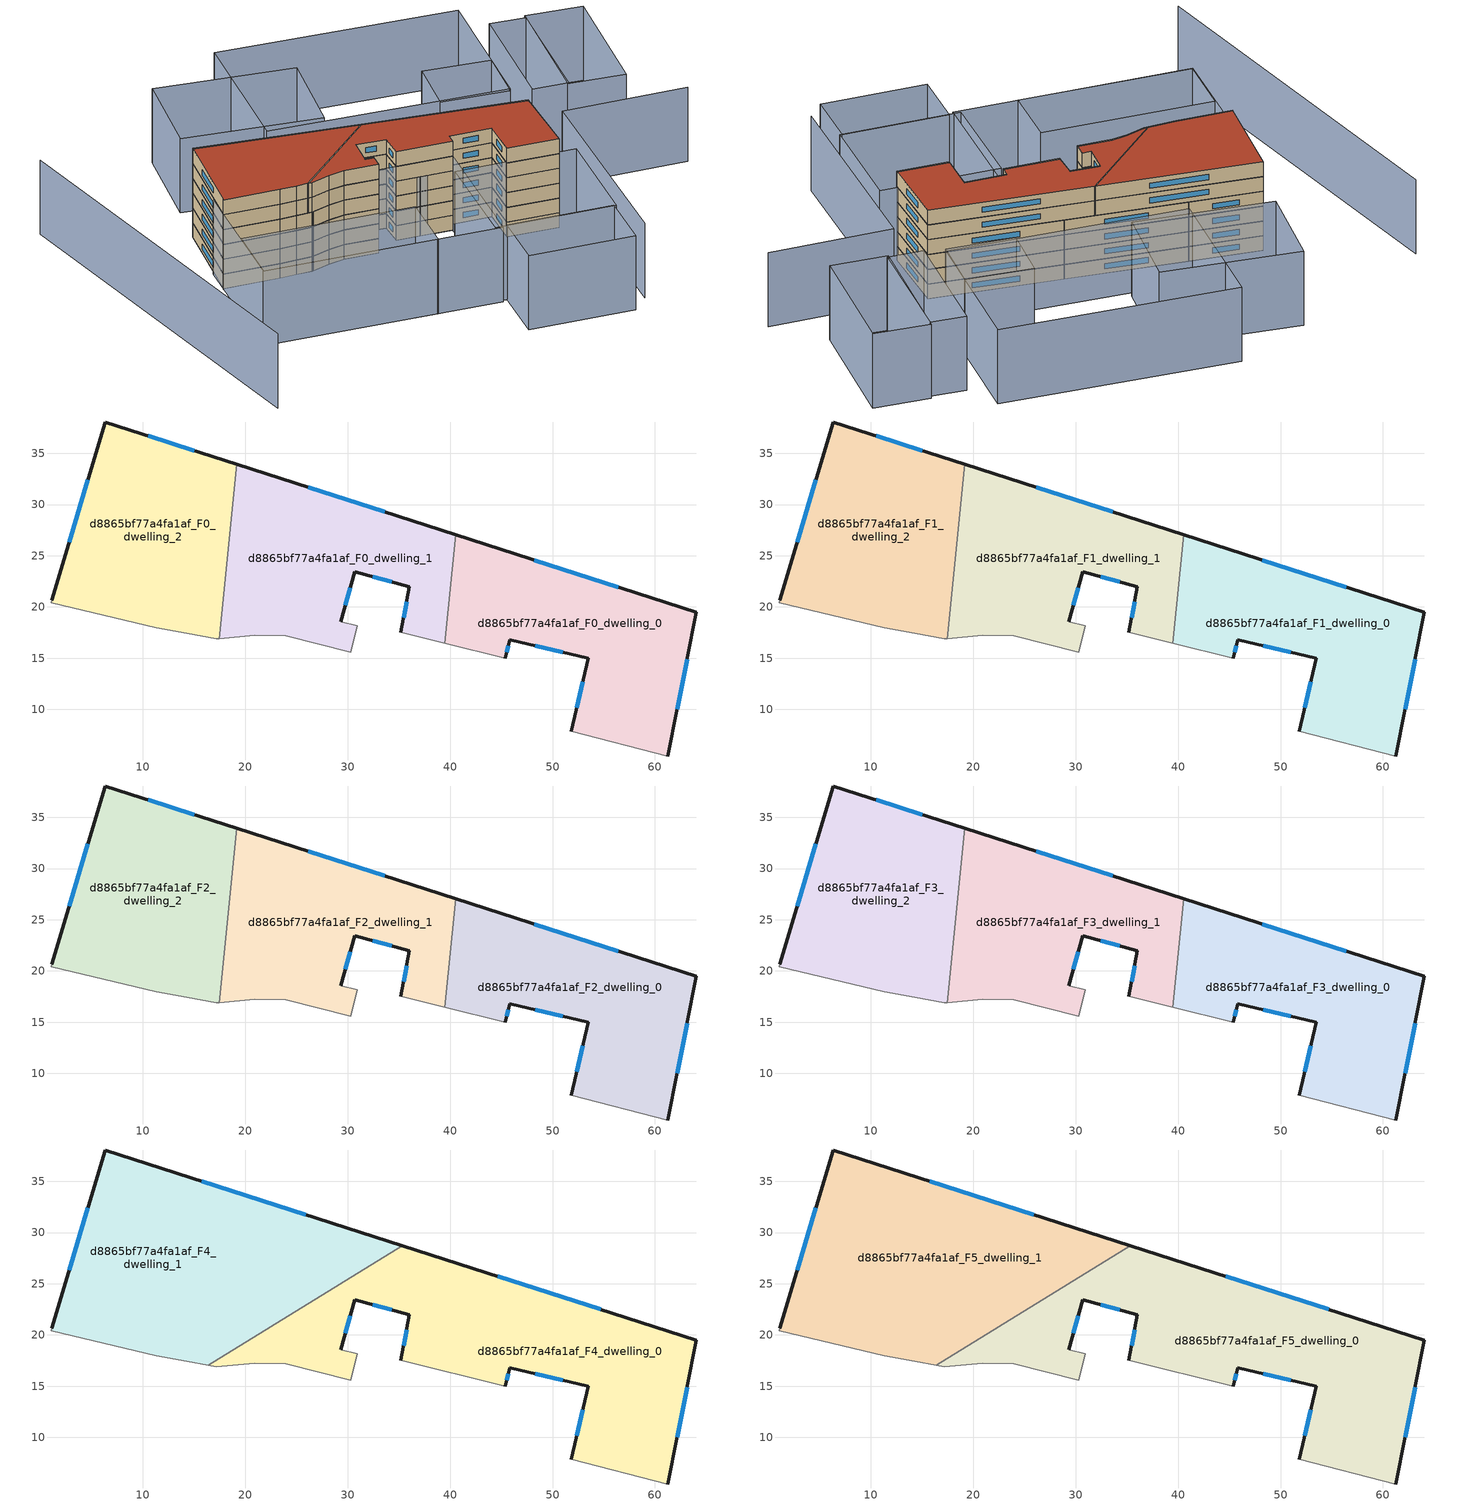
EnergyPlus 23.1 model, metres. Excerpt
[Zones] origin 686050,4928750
d8865bf77a4fa1af_F0_dwelling_0
 floor ground (EU_floor_Construction): 61.25,5.44 64.05,19.48 40.56,27.04 39.49,16.45 45.36,15 45.83,16.81 53.5,15 51.81,7.85 z0
 wall outside (EU_wall_Construction): 51.81,7.85 53.5,15 45.83,16.81 45.36,15 / 40.56,27.04 64.05,19.48 61.25,5.44 z0:3
 wall adiabatic (EU_wall_Construction): 45.36,15 39.49,16.45 / 61.25,5.44 51.81,7.85 z0:3
 wall to d8865bf77a4fa1af_F0_dwelling_1 (EU_wall_Construction): 39.49,16.45 40.56,27.04 z0:3
 window (EU_Window_Construction): 52.36,10.18 52.95,12.68 / 51.01,15.59 48.33,16.22 / 45.68,16.22 45.51,15.59 / 48.2,24.58 56.41,21.94 / 63.14,14.92 62.16,10.01 z0.98:2.02
d8865bf77a4fa1af_F0_dwelling_1
 floor ground (EU_floor_Construction): 39.49,16.45 40.56,27.04 19.17,33.93 17.44,16.9 20.89,17.24 23.96,17.2 30.29,15.59 30.92,18.14 29.32,18.56 30.69,23.44 36.01,21.95 35.18,17.51 z0
 wall outside (EU_wall_Construction): 19.17,33.93 40.56,27.04 / 35.18,17.51 36.01,21.95 30.69,23.44 29.32,18.56 z0:3
 wall adiabatic (EU_wall_Construction): 29.32,18.56 30.92,18.14 30.29,15.59 23.96,17.2 20.89,17.24 17.44,16.9 / 39.49,16.45 35.18,17.51 z0:3
 wall to d8865bf77a4fa1af_F0_dwelling_2 (EU_wall_Construction): 17.44,16.9 19.17,33.93 z0:3
 window (EU_Window_Construction): 26.12,31.69 33.6,29.28 / 35.45,18.96 35.74,20.51 / 34.28,22.44 32.42,22.96 / 30.25,21.86 29.77,20.15 z0.98:2.02
d8865bf77a4fa1af_F0_dwelling_2
 floor ground (EU_floor_Construction): 17.44,16.9 19.17,33.93 6.31,38.06 1.09,20.67 1.02,20.43 11.29,17.95 14.25,17.41 17.17,16.87 z0
 wall outside (EU_wall_Construction): 1.09,20.67 6.31,38.06 19.17,33.93 z0:3
 wall adiabatic (EU_wall_Construction): 17.44,16.9 17.17,16.87 14.25,17.41 11.29,17.95 1.02,20.43 1.09,20.67 z0:3
 window (EU_Window_Construction): 2.79,26.33 4.61,32.41 / 10.49,36.72 14.99,35.27 z0.98:2.02
d8865bf77a4fa1af_F1_dwelling_0
 floor to d8865bf77a4fa1af_F0_dwelling_0 (EU_floor_Construction): 61.25,5.44 64.05,19.48 40.56,27.04 39.49,16.45 45.36,15 45.83,16.81 53.5,15 51.81,7.85 z3
 wall outside (EU_wall_Construction): 51.81,7.85 53.5,15 45.83,16.81 45.36,15 / 40.56,27.04 64.05,19.48 61.25,5.44 z3:6
 wall adiabatic (EU_wall_Construction): 45.36,15 39.49,16.45 / 61.25,5.44 51.81,7.85 z3:6
 wall to d8865bf77a4fa1af_F1_dwelling_1 (EU_wall_Construction): 39.49,16.45 40.56,27.04 z3:6
 window (EU_Window_Construction): 52.36,10.18 52.95,12.68 / 51.01,15.59 48.33,16.22 / 45.68,16.22 45.51,15.59 / 48.2,24.58 56.41,21.94 / 63.14,14.92 62.16,10.01 z3.98:5.02
d8865bf77a4fa1af_F1_dwelling_1
 floor to d8865bf77a4fa1af_F0_dwelling_1 (EU_floor_Construction): 39.49,16.45 40.56,27.04 19.17,33.93 17.44,16.9 20.89,17.24 23.96,17.2 30.29,15.59 30.92,18.14 29.32,18.56 30.69,23.44 36.01,21.95 35.18,17.51 z3
 wall outside (EU_wall_Construction): 19.17,33.93 40.56,27.04 / 35.18,17.51 36.01,21.95 30.69,23.44 29.32,18.56 z3:6
 wall adiabatic (EU_wall_Construction): 29.32,18.56 30.92,18.14 30.29,15.59 23.96,17.2 20.89,17.24 17.44,16.9 / 39.49,16.45 35.18,17.51 z3:6
 wall to d8865bf77a4fa1af_F1_dwelling_2 (EU_wall_Construction): 17.44,16.9 19.17,33.93 z3:6
 window (EU_Window_Construction): 26.12,31.69 33.6,29.28 / 35.45,18.96 35.74,20.51 / 34.28,22.44 32.42,22.96 / 30.25,21.86 29.77,20.15 z3.98:5.02
d8865bf77a4fa1af_F1_dwelling_2
 floor to d8865bf77a4fa1af_F0_dwelling_2 (EU_floor_Construction): 17.44,16.9 19.17,33.93 6.31,38.06 1.09,20.67 1.02,20.43 11.29,17.95 14.25,17.41 17.17,16.87 z3
 wall outside (EU_wall_Construction): 1.09,20.67 6.31,38.06 19.17,33.93 z3:6
 wall adiabatic (EU_wall_Construction): 17.44,16.9 17.17,16.87 14.25,17.41 11.29,17.95 1.02,20.43 1.09,20.67 z3:6
 window (EU_Window_Construction): 2.79,26.33 4.61,32.41 / 10.49,36.72 14.99,35.27 z3.98:5.02
d8865bf77a4fa1af_F2_dwelling_0
 floor to d8865bf77a4fa1af_F1_dwelling_0 (EU_floor_Construction): 61.25,5.44 64.05,19.48 40.56,27.04 39.49,16.45 45.36,15 45.83,16.81 53.5,15 51.81,7.85 z6
 wall outside (EU_wall_Construction): 51.81,7.85 53.5,15 45.83,16.81 45.36,15 / 40.56,27.04 64.05,19.48 61.25,5.44 z6:9
 wall adiabatic (EU_wall_Construction): 45.36,15 39.49,16.45 / 61.25,5.44 51.81,7.85 z6:9
 wall to d8865bf77a4fa1af_F2_dwelling_1 (EU_wall_Construction): 39.49,16.45 40.56,27.04 z6:9
 window (EU_Window_Construction): 52.36,10.18 52.95,12.68 / 51.01,15.59 48.33,16.22 / 45.68,16.22 45.51,15.59 / 48.2,24.58 56.41,21.94 / 63.14,14.92 62.16,10.01 z6.98:8.02
d8865bf77a4fa1af_F2_dwelling_1
 floor to d8865bf77a4fa1af_F1_dwelling_1 (EU_floor_Construction): 39.49,16.45 40.56,27.04 19.17,33.93 17.44,16.9 20.89,17.24 23.96,17.2 30.29,15.59 30.92,18.14 29.32,18.56 30.69,23.44 36.01,21.95 35.18,17.51 z6
 wall outside (EU_wall_Construction): 19.17,33.93 40.56,27.04 / 35.18,17.51 36.01,21.95 30.69,23.44 29.32,18.56 z6:9
 wall adiabatic (EU_wall_Construction): 29.32,18.56 30.92,18.14 30.29,15.59 23.96,17.2 20.89,17.24 17.44,16.9 / 39.49,16.45 35.18,17.51 z6:9
 wall to d8865bf77a4fa1af_F2_dwelling_2 (EU_wall_Construction): 17.44,16.9 19.17,33.93 z6:9
 window (EU_Window_Construction): 26.12,31.69 33.6,29.28 / 35.45,18.96 35.74,20.51 / 34.28,22.44 32.42,22.96 / 30.25,21.86 29.77,20.15 z6.98:8.02
d8865bf77a4fa1af_F2_dwelling_2
 floor to d8865bf77a4fa1af_F1_dwelling_2 (EU_floor_Construction): 17.44,16.9 19.17,33.93 6.31,38.06 1.09,20.67 1.02,20.43 11.29,17.95 14.25,17.41 17.17,16.87 z6
 wall outside (EU_wall_Construction): 1.09,20.67 6.31,38.06 19.17,33.93 z6:9
 wall adiabatic (EU_wall_Construction): 17.44,16.9 17.17,16.87 14.25,17.41 11.29,17.95 1.02,20.43 1.09,20.67 z6:9
 window (EU_Window_Construction): 2.79,26.33 4.61,32.41 / 10.49,36.72 14.99,35.27 z6.98:8.02
d8865bf77a4fa1af_F3_dwelling_0
 floor to d8865bf77a4fa1af_F2_dwelling_0 (EU_floor_Construction): 61.25,5.44 64.05,19.48 40.56,27.04 39.49,16.45 45.36,15 45.83,16.81 53.5,15 51.81,7.85 z9
 wall outside (EU_wall_Construction): 51.81,7.85 53.5,15 45.83,16.81 45.36,15 / 40.56,27.04 64.05,19.48 61.25,5.44 z9:12
 wall adiabatic (EU_wall_Construction): 45.36,15 39.49,16.45 / 61.25,5.44 51.81,7.85 z9:12
 wall to d8865bf77a4fa1af_F3_dwelling_1 (EU_wall_Construction): 39.49,16.45 40.56,27.04 z9:12
 window (EU_Window_Construction): 52.36,10.18 52.95,12.68 / 51.01,15.59 48.33,16.22 / 45.68,16.22 45.51,15.59 / 48.2,24.58 56.41,21.94 / 63.14,14.92 62.16,10.01 z9.98:11.02
d8865bf77a4fa1af_F3_dwelling_1
 floor to d8865bf77a4fa1af_F2_dwelling_1 (EU_floor_Construction): 39.49,16.45 40.56,27.04 19.17,33.93 17.44,16.9 20.89,17.24 23.96,17.2 30.29,15.59 30.92,18.14 29.32,18.56 30.69,23.44 36.01,21.95 35.18,17.51 z9
 wall outside (EU_wall_Construction): 19.17,33.93 40.56,27.04 / 35.18,17.51 36.01,21.95 30.69,23.44 29.32,18.56 z9:12
 wall adiabatic (EU_wall_Construction): 29.32,18.56 30.92,18.14 30.29,15.59 23.96,17.2 20.89,17.24 17.44,16.9 / 39.49,16.45 35.18,17.51 z9:12
 wall to d8865bf77a4fa1af_F3_dwelling_2 (EU_wall_Construction): 17.44,16.9 19.17,33.93 z9:12
 window (EU_Window_Construction): 26.12,31.69 33.6,29.28 / 35.45,18.96 35.74,20.51 / 34.28,22.44 32.42,22.96 / 30.25,21.86 29.77,20.15 z9.98:11.02
d8865bf77a4fa1af_F3_dwelling_2
 floor to d8865bf77a4fa1af_F2_dwelling_2 (EU_floor_Construction): 17.44,16.9 19.17,33.93 6.31,38.06 1.09,20.67 1.02,20.43 11.29,17.95 14.25,17.41 17.17,16.87 z9
 wall outside (EU_wall_Construction): 1.09,20.67 6.31,38.06 19.17,33.93 z9:12
 wall adiabatic (EU_wall_Construction): 17.44,16.9 17.17,16.87 14.25,17.41 11.29,17.95 1.02,20.43 1.09,20.67 z9:12
 window (EU_Window_Construction): 2.79,26.33 4.61,32.41 / 10.49,36.72 14.99,35.27 z9.98:11.02
d8865bf77a4fa1af_F4_dwelling_0
 floor to d8865bf77a4fa1af_F3_dwelling_0 (EU_floor_Construction): 61.25,5.44 64.05,19.48 40.56,27.04 39.49,16.45 45.36,15 45.83,16.81 53.5,15 51.81,7.85 z12
 floor to d8865bf77a4fa1af_F3_dwelling_1 (EU_floor_Construction): 39.49,16.45 40.56,27.04 35.33,28.72 17.53,17.72 17.44,16.9 20.89,17.24 23.96,17.2 30.29,15.59 30.92,18.14 29.32,18.56 30.69,23.44 36.01,21.95 35.18,17.51 z12
 floor to d8865bf77a4fa1af_F3_dwelling_2 (EU_floor_Construction): 17.44,16.9 17.53,17.72 16.39,17.02 17.17,16.87 z12
 wall outside (EU_wall_Construction): 35.33,28.72 64.05,19.48 61.25,5.44 / 51.81,7.85 53.5,15 45.83,16.81 45.36,15 / 35.18,17.51 36.01,21.95 30.69,23.44 29.32,18.56 z12:15
 wall adiabatic (EU_wall_Construction): 61.25,5.44 51.81,7.85 / 45.36,15 35.18,17.51 / 29.32,18.56 30.92,18.14 30.29,15.59 23.96,17.2 20.89,17.24 17.17,16.87 16.39,17.02 z12:15
 wall to d8865bf77a4fa1af_F4_dwelling_1 (EU_wall_Construction): 16.39,17.02 35.33,28.72 z12:15
 window (EU_Window_Construction): 44.67,25.72 54.71,22.49 / 63.14,14.92 62.16,10.01 / 52.36,10.18 52.95,12.68 / 51.01,15.59 48.33,16.22 / 45.68,16.22 45.51,15.59 / 35.45,18.96 35.74,20.51 / 34.28,22.44 32.42,22.96 / 30.25,21.86 29.77,20.15 z12.98:14.02
d8865bf77a4fa1af_F4_dwelling_1
 floor to d8865bf77a4fa1af_F3_dwelling_1 (EU_floor_Construction): 35.33,28.72 19.17,33.93 17.53,17.72 z12
 floor to d8865bf77a4fa1af_F3_dwelling_2 (EU_floor_Construction): 17.53,17.72 19.17,33.93 6.31,38.06 1.09,20.67 1.02,20.43 11.29,17.95 14.25,17.41 16.39,17.02 z12
 wall outside (EU_wall_Construction): 1.09,20.67 6.31,38.06 35.33,28.72 z12:15
 wall adiabatic (EU_wall_Construction): 16.39,17.02 14.25,17.41 11.29,17.95 1.02,20.43 1.09,20.67 z12:15
 window (EU_Window_Construction): 2.79,26.33 4.61,32.41 / 15.75,35.03 25.89,31.76 z12.98:14.02
d8865bf77a4fa1af_F5_dwelling_0
 floor to d8865bf77a4fa1af_F4_dwelling_0 (EU_floor_Construction): 61.25,5.44 64.05,19.48 35.33,28.72 16.39,17.02 17.17,16.87 20.89,17.24 23.96,17.2 30.29,15.59 30.92,18.14 29.32,18.56 30.69,23.44 36.01,21.95 35.18,17.51 45.36,15 45.83,16.81 53.5,15 51.81,7.85 z15
 wall outside (EU_wall_Construction): 35.33,28.72 64.05,19.48 61.25,5.44 / 51.81,7.85 53.5,15 45.83,16.81 45.36,15 / 35.18,17.51 36.01,21.95 30.69,23.44 29.32,18.56 z15:18
 wall adiabatic (EU_wall_Construction): 61.25,5.44 51.81,7.85 / 45.36,15 35.18,17.51 / 29.32,18.56 30.92,18.14 30.29,15.59 23.96,17.2 20.89,17.24 17.17,16.87 16.39,17.02 z15:18
 wall to d8865bf77a4fa1af_F5_dwelling_1 (EU_wall_Construction): 16.39,17.02 35.33,28.72 z15:18
 window (EU_Window_Construction): 44.67,25.72 54.71,22.49 / 63.14,14.92 62.16,10.01 / 52.36,10.18 52.95,12.68 / 51.01,15.59 48.33,16.22 / 45.68,16.22 45.51,15.59 / 35.45,18.96 35.74,20.51 / 34.28,22.44 32.42,22.96 / 30.25,21.86 29.77,20.15 z15.98:17.02
 roof outside (EU_roof_Construction): 64.05,19.48 61.25,5.44 51.81,7.85 53.5,15 45.83,16.81 45.36,15 35.18,17.51 36.01,21.95 30.69,23.44 29.32,18.56 30.92,18.14 30.29,15.59 23.96,17.2 20.89,17.24 17.17,16.87 16.39,17.02 35.33,28.72 z18
d8865bf77a4fa1af_F5_dwelling_1
 floor to d8865bf77a4fa1af_F4_dwelling_1 (EU_floor_Construction): 35.33,28.72 6.31,38.06 1.09,20.67 1.02,20.43 11.29,17.95 14.25,17.41 16.39,17.02 z15
 wall outside (EU_wall_Construction): 1.09,20.67 6.31,38.06 35.33,28.72 z15:18
 wall adiabatic (EU_wall_Construction): 16.39,17.02 14.25,17.41 11.29,17.95 1.02,20.43 1.09,20.67 z15:18
 window (EU_Window_Construction): 2.79,26.33 4.61,32.41 / 15.75,35.03 25.89,31.76 z15.98:17.02
 roof outside (EU_roof_Construction): 35.33,28.72 16.39,17.02 14.25,17.41 11.29,17.95 1.02,20.43 1.09,20.67 6.31,38.06 z18
shading: 60.44,-22.58 69.62,17.19 / 69.62,17.19 92.35,11.95 / -15.11,53.66 -13.53,-18.51 / 40.14,-9.7 59.41,-14.38 / 59.41,-14.38 56.79,-25.17 / 56.79,-25.17 37.52,-20.49 / 37.52,-20.49 40.14,-9.7 / 37.93,-9.35 42.72,10.47 / 42.72,10.47 64.57,5.19 / 64.57,5.19 59.78,-14.63 / 59.78,-14.63 37.93,-9.35 / 27.51,-7.17 -3.72,0.6 / -3.72,0.6 -0.89,11.98 / -0.89,11.98 30.34,4.22 / 30.34,4.22 27.51,-7.17 / 2.3,25.62 45.36,15 / 45.36,15 39.19,-10.04 / 39.19,-10.04 -3.88,0.57 / -3.88,0.57 2.3,25.62 / 69.02,38.47 65.98,28 / 65.98,28 53.76,31.55 / 53.76,31.55 56.8,42.02 / 56.8,42.02 69.02,38.47 / 82.08,47.27 75.99,24.62 / 75.99,24.62 69.5,26.36 / 69.5,26.36 75.6,49.01 / 75.6,49.01 82.08,47.27 / 30.35,67.35 73.63,55.9 / 73.63,55.9 66.42,28.62 / 66.42,28.62 23.13,40.07 / 23.13,40.07 30.35,67.35 / 34.02,38.3 9.19,46.2 / 9.19,46.2 14.55,63.04 / 14.55,63.04 39.38,55.14 / 39.38,55.14 34.02,38.3 / 75.58,24.42 82.24,47.94 / 82.24,47.94 92.55,45.02 / 92.55,45.02 85.89,21.5 / 85.89,21.5 75.58,24.42 z0:15
[Building]
EU S2 Campaign: North Axis=0; Terrain=City; Solar Distribution=FullExterior
[Site:Location]
Bologna: Latitude=44.5; Longitude=11.25; Time Zone=1; Elevation=37
[SizingPeriod:WeatherFileDays]
AnnualSizingPeriod: Begin Month=1; Begin Day of Month=1; End Month=12; End Day of Month=31; Day of Week for Start Day=Monday; Use Weather File Daylight Saving Period=No; Use Weather File Rain and Snow Indicators=No
[MATERIAL]
EU_InternalMass_Material: Roughness=MediumRough; Thickness=0.1; Conductivity=1; Density=1800; Specific Heat=900; Thermal Absorptance=0.9; Solar Absorptance=0.7; Visible Absorptance=0.7
[MATERIAL:NOMASS] Roughness=MediumRough; Thermal Absorptance=0.9; Solar Absorptance=0.7; Visible Absorptance=0.7
Name | Thermal Resistance
EU_wall_NoMass | 0.905828
EU_roof_NoMass | 0.37593
EU_floor_NoMass | 0.67114
[WINDOWMATERIAL:SIMPLEGLAZINGSYSTEM]
EU_Window_SimpleGlazing: UFactor=4.52486; Solar Heat Gain Coefficient=0.85; Visible Transmittance=0.85
[CONSTRUCTION]
EU_wall_Construction: EU_wall_NoMass
EU_roof_Construction: EU_roof_NoMass
EU_floor_Construction: EU_floor_NoMass
EU_InternalMass_Construction: EU_InternalMass_Material
EU_Window_Construction: EU_Window_SimpleGlazing
[ZONE] Type=1; Multiplier=1; Ceiling Height=autocalculate; Floor Area=autocalculate; Part of Total Floor Area=Yes
Name | Volume
d8865bf77a4fa1af_F0_dwelling_0; d8865bf77a4fa1af_F1_dwelling_0; d8865bf77a4fa1af_F2_dwelling_0; d8865bf77a4fa1af_F3_dwelling_0 | 808.637
d8865bf77a4fa1af_F4_dwelling_0; d8865bf77a4fa1af_F5_dwelling_0 | 1213
d8865bf77a4fa1af_F0_dwelling_1; d8865bf77a4fa1af_F1_dwelling_1; d8865bf77a4fa1af_F2_dwelling_1; d8865bf77a4fa1af_F3_dwelling_1 | 808.663
d8865bf77a4fa1af_F4_dwelling_1; d8865bf77a4fa1af_F5_dwelling_1 | 1213.05
d8865bf77a4fa1af_F0_dwelling_2; d8865bf77a4fa1af_F1_dwelling_2; d8865bf77a4fa1af_F2_dwelling_2; d8865bf77a4fa1af_F3_dwelling_2 | 808.665
[INTERNALMASS] Construction=EU_InternalMass_Construction
Name | Zone or ZoneList | Surface Area
d8865bf77a4fa1af_F0_dwelling_0_EU_InternalMass | d8865bf77a4fa1af_F0_dwelling_0 | 269.545
d8865bf77a4fa1af_F0_dwelling_1_EU_InternalMass | d8865bf77a4fa1af_F0_dwelling_1 | 269.554
d8865bf77a4fa1af_F0_dwelling_2_EU_InternalMass | d8865bf77a4fa1af_F0_dwelling_2 | 269.555
d8865bf77a4fa1af_F1_dwelling_0_EU_InternalMass | d8865bf77a4fa1af_F1_dwelling_0 | 269.545
d8865bf77a4fa1af_F1_dwelling_1_EU_InternalMass | d8865bf77a4fa1af_F1_dwelling_1 | 269.554
d8865bf77a4fa1af_F1_dwelling_2_EU_InternalMass | d8865bf77a4fa1af_F1_dwelling_2 | 269.555
d8865bf77a4fa1af_F2_dwelling_0_EU_InternalMass | d8865bf77a4fa1af_F2_dwelling_0 | 269.545
d8865bf77a4fa1af_F2_dwelling_1_EU_InternalMass | d8865bf77a4fa1af_F2_dwelling_1 | 269.554
d8865bf77a4fa1af_F2_dwelling_2_EU_InternalMass | d8865bf77a4fa1af_F2_dwelling_2 | 269.555
d8865bf77a4fa1af_F3_dwelling_0_EU_InternalMass | d8865bf77a4fa1af_F3_dwelling_0 | 269.545
d8865bf77a4fa1af_F3_dwelling_1_EU_InternalMass | d8865bf77a4fa1af_F3_dwelling_1 | 269.554
d8865bf77a4fa1af_F3_dwelling_2_EU_InternalMass | d8865bf77a4fa1af_F3_dwelling_2 | 269.555
d8865bf77a4fa1af_F4_dwelling_0_EU_InternalMass | d8865bf77a4fa1af_F4_dwelling_0 | 404.331
d8865bf77a4fa1af_F4_dwelling_1_EU_InternalMass | d8865bf77a4fa1af_F4_dwelling_1 | 404.349
d8865bf77a4fa1af_F5_dwelling_0_EU_InternalMass | d8865bf77a4fa1af_F5_dwelling_0 | 404.331
d8865bf77a4fa1af_F5_dwelling_1_EU_InternalMass | d8865bf77a4fa1af_F5_dwelling_1 | 404.349
[OTHEREQUIPMENT] Fuel Type=Electricity; Design Level Calculation Method=Watts/Area; Power per Zone Floor Area=1; Fraction Latent=0; Fraction Radiant=0; Fraction Lost=0; Carbon Dioxide Generation Rate=0; EndUse Subcategory=EU_Step8_InternalGains
Name | Zone or ZoneList or Space or SpaceList | Schedule
EU_Step8_InternalGain_d8865bf77a4fa1af_F0_dwelling_0_f000 | d8865bf77a4fa1af_F0_dwelling_0 | EU_Step8_GainSchedule_d8865bf77a4fa1af_F0_dwelling_0_f000
EU_Step8_InternalGain_d8865bf77a4fa1af_F0_dwelling_1_f000 | d8865bf77a4fa1af_F0_dwelling_1 | EU_Step8_GainSchedule_d8865bf77a4fa1af_F0_dwelling_1_f000
EU_Step8_InternalGain_d8865bf77a4fa1af_F0_dwelling_2_f000 | d8865bf77a4fa1af_F0_dwelling_2 | EU_Step8_GainSchedule_d8865bf77a4fa1af_F0_dwelling_2_f000
EU_Step8_InternalGain_d8865bf77a4fa1af_F1_dwelling_0_f000 | d8865bf77a4fa1af_F1_dwelling_0 | EU_Step8_GainSchedule_d8865bf77a4fa1af_F1_dwelling_0_f000
EU_Step8_InternalGain_d8865bf77a4fa1af_F1_dwelling_1_f000 | d8865bf77a4fa1af_F1_dwelling_1 | EU_Step8_GainSchedule_d8865bf77a4fa1af_F1_dwelling_1_f000
EU_Step8_InternalGain_d8865bf77a4fa1af_F1_dwelling_2_f000 | d8865bf77a4fa1af_F1_dwelling_2 | EU_Step8_GainSchedule_d8865bf77a4fa1af_F1_dwelling_2_f000
EU_Step8_InternalGain_d8865bf77a4fa1af_F2_dwelling_0_f000 | d8865bf77a4fa1af_F2_dwelling_0 | EU_Step8_GainSchedule_d8865bf77a4fa1af_F2_dwelling_0_f000
EU_Step8_InternalGain_d8865bf77a4fa1af_F2_dwelling_1_f000 | d8865bf77a4fa1af_F2_dwelling_1 | EU_Step8_GainSchedule_d8865bf77a4fa1af_F2_dwelling_1_f000
EU_Step8_InternalGain_d8865bf77a4fa1af_F2_dwelling_2_f000 | d8865bf77a4fa1af_F2_dwelling_2 | EU_Step8_GainSchedule_d8865bf77a4fa1af_F2_dwelling_2_f000
EU_Step8_InternalGain_d8865bf77a4fa1af_F3_dwelling_0_f000 | d8865bf77a4fa1af_F3_dwelling_0 | EU_Step8_GainSchedule_d8865bf77a4fa1af_F3_dwelling_0_f000
EU_Step8_InternalGain_d8865bf77a4fa1af_F3_dwelling_1_f000 | d8865bf77a4fa1af_F3_dwelling_1 | EU_Step8_GainSchedule_d8865bf77a4fa1af_F3_dwelling_1_f000
EU_Step8_InternalGain_d8865bf77a4fa1af_F3_dwelling_2_f000 | d8865bf77a4fa1af_F3_dwelling_2 | EU_Step8_GainSchedule_d8865bf77a4fa1af_F3_dwelling_2_f000
EU_Step8_InternalGain_d8865bf77a4fa1af_F4_dwelling_0_f000 | d8865bf77a4fa1af_F4_dwelling_0 | EU_Step8_GainSchedule_d8865bf77a4fa1af_F4_dwelling_0_f000
EU_Step8_InternalGain_d8865bf77a4fa1af_F4_dwelling_1_f000 | d8865bf77a4fa1af_F4_dwelling_1 | EU_Step8_GainSchedule_d8865bf77a4fa1af_F4_dwelling_1_f000
EU_Step8_InternalGain_d8865bf77a4fa1af_F5_dwelling_0_f000 | d8865bf77a4fa1af_F5_dwelling_0 | EU_Step8_GainSchedule_d8865bf77a4fa1af_F5_dwelling_0_f000
EU_Step8_InternalGain_d8865bf77a4fa1af_F5_dwelling_1_f000 | d8865bf77a4fa1af_F5_dwelling_1 | EU_Step8_GainSchedule_d8865bf77a4fa1af_F5_dwelling_1_f000
[ZONEVENTILATION:DESIGNFLOWRATE] Schedule=EU_AlwaysOn; Design Flow Rate Calculation Method=AirChanges/Hour; Air Changes per Hour=0.73129; Ventilation Type=Natural; Fan Pressure Rise=0; Fan Total Efficiency=1; Constant Term Coefficient=1; Temperature Term Coefficient=0; Velocity Term Coefficient=0; Velocity Squared Term Coefficient=0; Minimum Indoor Temperature=-100; Maximum Indoor Temperature=100; Delta Temperature=-100; Minimum Outdoor Temperature=-100; Maximum Outdoor Temperature=100; Maximum Wind Speed=40
Name | Zone or ZoneList or Space or SpaceList
EU_ConstantAir_d8865bf77a4fa1af_F0_dwelling_0 | d8865bf77a4fa1af_F0_dwelling_0
EU_ConstantAir_d8865bf77a4fa1af_F0_dwelling_1 | d8865bf77a4fa1af_F0_dwelling_1
EU_ConstantAir_d8865bf77a4fa1af_F0_dwelling_2 | d8865bf77a4fa1af_F0_dwelling_2
EU_ConstantAir_d8865bf77a4fa1af_F1_dwelling_0 | d8865bf77a4fa1af_F1_dwelling_0
EU_ConstantAir_d8865bf77a4fa1af_F1_dwelling_1 | d8865bf77a4fa1af_F1_dwelling_1
EU_ConstantAir_d8865bf77a4fa1af_F1_dwelling_2 | d8865bf77a4fa1af_F1_dwelling_2
EU_ConstantAir_d8865bf77a4fa1af_F2_dwelling_0 | d8865bf77a4fa1af_F2_dwelling_0
EU_ConstantAir_d8865bf77a4fa1af_F2_dwelling_1 | d8865bf77a4fa1af_F2_dwelling_1
EU_ConstantAir_d8865bf77a4fa1af_F2_dwelling_2 | d8865bf77a4fa1af_F2_dwelling_2
EU_ConstantAir_d8865bf77a4fa1af_F3_dwelling_0 | d8865bf77a4fa1af_F3_dwelling_0
EU_ConstantAir_d8865bf77a4fa1af_F3_dwelling_1 | d8865bf77a4fa1af_F3_dwelling_1
EU_ConstantAir_d8865bf77a4fa1af_F3_dwelling_2 | d8865bf77a4fa1af_F3_dwelling_2
EU_ConstantAir_d8865bf77a4fa1af_F4_dwelling_0 | d8865bf77a4fa1af_F4_dwelling_0
EU_ConstantAir_d8865bf77a4fa1af_F4_dwelling_1 | d8865bf77a4fa1af_F4_dwelling_1
EU_ConstantAir_d8865bf77a4fa1af_F5_dwelling_0 | d8865bf77a4fa1af_F5_dwelling_0
EU_ConstantAir_d8865bf77a4fa1af_F5_dwelling_1 | d8865bf77a4fa1af_F5_dwelling_1
[HVACTEMPLATE:THERMOSTAT] Constant Heating Setpoint=20; Constant Cooling Setpoint=50
EU_HeatOnly_d8865bf77a4fa1af_F0_dwelling_0; EU_HeatOnly_d8865bf77a4fa1af_F0_dwelling_1; EU_HeatOnly_d8865bf77a4fa1af_F0_dwelling_2; EU_HeatOnly_d8865bf77a4fa1af_F1_dwelling_0; EU_HeatOnly_d8865bf77a4fa1af_F1_dwelling_1; EU_HeatOnly_d8865bf77a4fa1af_F1_dwelling_2; EU_HeatOnly_d8865bf77a4fa1af_F2_dwelling_0; EU_HeatOnly_d8865bf77a4fa1af_F2_dwelling_1; EU_HeatOnly_d8865bf77a4fa1af_F2_dwelling_2; EU_HeatOnly_d8865bf77a4fa1af_F3_dwelling_0; EU_HeatOnly_d8865bf77a4fa1af_F3_dwelling_1; EU_HeatOnly_d8865bf77a4fa1af_F3_dwelling_2; EU_HeatOnly_d8865bf77a4fa1af_F4_dwelling_0; EU_HeatOnly_d8865bf77a4fa1af_F4_dwelling_1; EU_HeatOnly_d8865bf77a4fa1af_F5_dwelling_0; EU_HeatOnly_d8865bf77a4fa1af_F5_dwelling_1
[HVACTEMPLATE:ZONE:IDEALLOADSAIRSYSTEM] System Availability Schedule=EU_AlwaysOn; Maximum Heating Supply Air Temperature=50; Minimum Cooling Supply Air Temperature=13; Maximum Heating Supply Air Humidity Ratio=0.0156; Minimum Cooling Supply Air Humidity Ratio=0.0077; Heating Limit=NoLimit; Cooling Limit=NoLimit; Heating Availability Schedule=EU_AlwaysOn; Cooling Availability Schedule=EU_CoolingOff; Dehumidification Control Type=ConstantSensibleHeatRatio; Cooling Sensible Heat Ratio=0.7; Dehumidification Setpoint=60; Humidification Control Type=None; Humidification Setpoint=30; Outdoor Air Method=None; Outdoor Air Flow Rate per Person=0.00944; Outdoor Air Flow Rate per Zone Floor Area=0; Outdoor Air Flow Rate per Zone=0; Demand Controlled Ventilation Type=None; Outdoor Air Economizer Type=NoEconomizer; Heat Recovery Type=None; Sensible Heat Recovery Effectiveness=0.7; Latent Heat Recovery Effectiveness=0.65
Name | Template Thermostat
d8865bf77a4fa1af_F0_dwelling_0 | EU_HeatOnly_d8865bf77a4fa1af_F0_dwelling_0
d8865bf77a4fa1af_F0_dwelling_1 | EU_HeatOnly_d8865bf77a4fa1af_F0_dwelling_1
d8865bf77a4fa1af_F0_dwelling_2 | EU_HeatOnly_d8865bf77a4fa1af_F0_dwelling_2
d8865bf77a4fa1af_F1_dwelling_0 | EU_HeatOnly_d8865bf77a4fa1af_F1_dwelling_0
d8865bf77a4fa1af_F1_dwelling_1 | EU_HeatOnly_d8865bf77a4fa1af_F1_dwelling_1
d8865bf77a4fa1af_F1_dwelling_2 | EU_HeatOnly_d8865bf77a4fa1af_F1_dwelling_2
d8865bf77a4fa1af_F2_dwelling_0 | EU_HeatOnly_d8865bf77a4fa1af_F2_dwelling_0
d8865bf77a4fa1af_F2_dwelling_1 | EU_HeatOnly_d8865bf77a4fa1af_F2_dwelling_1
d8865bf77a4fa1af_F2_dwelling_2 | EU_HeatOnly_d8865bf77a4fa1af_F2_dwelling_2
d8865bf77a4fa1af_F3_dwelling_0 | EU_HeatOnly_d8865bf77a4fa1af_F3_dwelling_0
d8865bf77a4fa1af_F3_dwelling_1 | EU_HeatOnly_d8865bf77a4fa1af_F3_dwelling_1
d8865bf77a4fa1af_F3_dwelling_2 | EU_HeatOnly_d8865bf77a4fa1af_F3_dwelling_2
d8865bf77a4fa1af_F4_dwelling_0 | EU_HeatOnly_d8865bf77a4fa1af_F4_dwelling_0
d8865bf77a4fa1af_F4_dwelling_1 | EU_HeatOnly_d8865bf77a4fa1af_F4_dwelling_1
d8865bf77a4fa1af_F5_dwelling_0 | EU_HeatOnly_d8865bf77a4fa1af_F5_dwelling_0
d8865bf77a4fa1af_F5_dwelling_1 | EU_HeatOnly_d8865bf77a4fa1af_F5_dwelling_1
[SIZING:ZONE] Zone Cooling Design Supply Air Temperature Input Method=SupplyAirTemperature; Zone Cooling Design Supply Air Temperature=13; Zone Heating Design Supply Air Temperature Input Method=SupplyAirTemperature; Zone Heating Design Supply Air Temperature=50; Zone Cooling Design Supply Air Humidity Ratio=0.008; Zone Heating Design Supply Air Humidity Ratio=0.008; Cooling Design Air Flow Method=DesignDay; Cooling Design Air Flow Rate=0; Cooling Minimum Air Flow per Zone Floor Area=0.000762; Cooling Minimum Air Flow=0; Cooling Minimum Air Flow Fraction=0.2; Heating Design Air Flow Method=DesignDay; Heating Design Air Flow Rate=0; Heating Maximum Air Flow per Zone Floor Area=0.002032; Heating Maximum Air Flow=0.141576; Heating Maximum Air Flow Fraction=0.3; Account for Dedicated Outdoor Air System=No; Dedicated Outdoor Air System Control Strategy=NeutralSupplyAir; Dedicated Outdoor Air Low Setpoint Temperature for Design=autosize; Dedicated Outdoor Air High Setpoint Temperature for Design=autosize; Zone Load Sizing Method=Sensible Load Only No Latent Load; Zone Latent Cooling Design Supply Air Humidity Ratio Input Method=HumidityRatioDifference; Zone Cooling Design Supply Air Humidity Ratio Difference=0.005; Zone Latent Heating Design Supply Air Humidity Ratio Input Method=HumidityRatioDifference; Zone Humidification Design Supply Air Humidity Ratio Difference=0.005
d8865bf77a4fa1af_F0_dwelling_0; d8865bf77a4fa1af_F0_dwelling_1; d8865bf77a4fa1af_F0_dwelling_2; d8865bf77a4fa1af_F1_dwelling_0; d8865bf77a4fa1af_F1_dwelling_1; d8865bf77a4fa1af_F1_dwelling_2; d8865bf77a4fa1af_F2_dwelling_0; d8865bf77a4fa1af_F2_dwelling_1; d8865bf77a4fa1af_F2_dwelling_2; d8865bf77a4fa1af_F3_dwelling_0; d8865bf77a4fa1af_F3_dwelling_1; d8865bf77a4fa1af_F3_dwelling_2; d8865bf77a4fa1af_F4_dwelling_0; d8865bf77a4fa1af_F4_dwelling_1; d8865bf77a4fa1af_F5_dwelling_0; d8865bf77a4fa1af_F5_dwelling_1
[SCHEDULE:CONSTANT]
Name | Hourly Value
EU_AlwaysOn | 1
EU_CoolingOff | 0
[SCHEDULE:FILE] Column Number=1; Rows to Skip at Top=0; Number of Hours of Data=8760; Column Separator=Comma; Interpolate to Timestep=No; Minutes per Item=60; Adjust Schedule for Daylight Savings=Yes
Name | File
EU_Step8_GainSchedule_d8865bf77a4fa1af_F0_dwelling_0_f000 | ../../schedules/d8865bf77a4fa1af/d8865bf77a4fa1af_F0_dwelling_0_f000_gain.csv
EU_Step8_GainSchedule_d8865bf77a4fa1af_F0_dwelling_1_f000 | ../../schedules/d8865bf77a4fa1af/d8865bf77a4fa1af_F0_dwelling_1_f000_gain.csv
EU_Step8_GainSchedule_d8865bf77a4fa1af_F0_dwelling_2_f000 | ../../schedules/d8865bf77a4fa1af/d8865bf77a4fa1af_F0_dwelling_2_f000_gain.csv
EU_Step8_GainSchedule_d8865bf77a4fa1af_F1_dwelling_0_f000 | ../../schedules/d8865bf77a4fa1af/d8865bf77a4fa1af_F1_dwelling_0_f000_gain.csv
EU_Step8_GainSchedule_d8865bf77a4fa1af_F1_dwelling_1_f000 | ../../schedules/d8865bf77a4fa1af/d8865bf77a4fa1af_F1_dwelling_1_f000_gain.csv
EU_Step8_GainSchedule_d8865bf77a4fa1af_F1_dwelling_2_f000 | ../../schedules/d8865bf77a4fa1af/d8865bf77a4fa1af_F1_dwelling_2_f000_gain.csv
EU_Step8_GainSchedule_d8865bf77a4fa1af_F2_dwelling_0_f000 | ../../schedules/d8865bf77a4fa1af/d8865bf77a4fa1af_F2_dwelling_0_f000_gain.csv
EU_Step8_GainSchedule_d8865bf77a4fa1af_F2_dwelling_1_f000 | ../../schedules/d8865bf77a4fa1af/d8865bf77a4fa1af_F2_dwelling_1_f000_gain.csv
EU_Step8_GainSchedule_d8865bf77a4fa1af_F2_dwelling_2_f000 | ../../schedules/d8865bf77a4fa1af/d8865bf77a4fa1af_F2_dwelling_2_f000_gain.csv
EU_Step8_GainSchedule_d8865bf77a4fa1af_F3_dwelling_0_f000 | ../../schedules/d8865bf77a4fa1af/d8865bf77a4fa1af_F3_dwelling_0_f000_gain.csv
EU_Step8_GainSchedule_d8865bf77a4fa1af_F3_dwelling_1_f000 | ../../schedules/d8865bf77a4fa1af/d8865bf77a4fa1af_F3_dwelling_1_f000_gain.csv
EU_Step8_GainSchedule_d8865bf77a4fa1af_F3_dwelling_2_f000 | ../../schedules/d8865bf77a4fa1af/d8865bf77a4fa1af_F3_dwelling_2_f000_gain.csv
EU_Step8_GainSchedule_d8865bf77a4fa1af_F4_dwelling_0_f000 | ../../schedules/d8865bf77a4fa1af/d8865bf77a4fa1af_F4_dwelling_0_f000_gain.csv
EU_Step8_GainSchedule_d8865bf77a4fa1af_F4_dwelling_1_f000 | ../../schedules/d8865bf77a4fa1af/d8865bf77a4fa1af_F4_dwelling_1_f000_gain.csv
EU_Step8_GainSchedule_d8865bf77a4fa1af_F5_dwelling_0_f000 | ../../schedules/d8865bf77a4fa1af/d8865bf77a4fa1af_F5_dwelling_0_f000_gain.csv
EU_Step8_GainSchedule_d8865bf77a4fa1af_F5_dwelling_1_f000 | ../../schedules/d8865bf77a4fa1af/d8865bf77a4fa1af_F5_dwelling_1_f000_gain.csv
